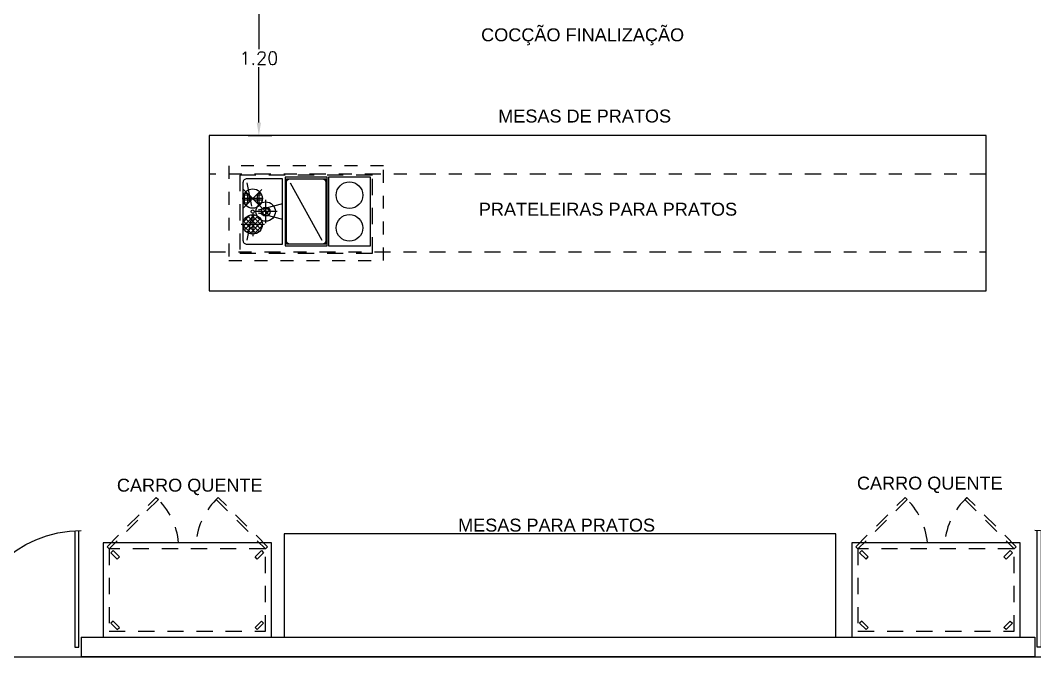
# Model space of a CAD drawing. Header units: metres. Extents: x 4708.8 to 4736.9, y 4064.2 to 4079.8.
# Drawn here: x 4722.64 to 4730.47, y 4069.91 to 4074.83 of the extents above; entities that cross this region are included whole.
import ezdxf

# ---------------------------------------------------------------- set-up
doc = ezdxf.new("R2010")
doc.units = ezdxf.units.M
doc.linetypes.add('DASHDOT', pattern=[1, 0.5, -0.25, 0, -0.25])
doc.linetypes.add('HIDDEN', pattern=[0.375, 0.25, -0.125])
doc.layers.get('Defpoints').update_dxf_attribs({"color": 255})
for name, color, linetype in [('CONTORNO', 8, 'Continuous'), ('EQ_FAB', 5, 'Continuous'), ('MUEBLESSE', 253, 'Continuous'), ('MUROS_E', 241, 'Continuous'), ('PLOM', 150, 'Continuous'), ('PLOM_G', 40, 'Continuous'), ('TXT', 6, 'Continuous')]:
    doc.layers.add(name, color=color, linetype=linetype)
doc.styles.add('NOTAS', font='simplex.shx', dxfattribs={"height": 0.1})
doc.styles.get("Standard").update_dxf_attribs({"font": 'arial.ttf'})
doc.dimstyles.new('DAVID', dxfattribs={"dimtxt": 0.1, "dimasz": 0.1, "dimexe": 0.1, "dimexo": 0.05, "dimgap": 0.02, "dimtad": 0, "dimtih": 1, "dimtoh": 1, "dimzin": 0, "dimdsep": 46, "dimtxsty": 'NOTAS', "dimcen": -0.005, "dimclrd": 256, "dimclre": 256, "dimclrt": 7, "dimadec": 0, "dimazin": 0, "dimtfac": 1, "dimtofl": 0, "dimtmove": 1, "dimatfit": 3, "dimfxl": 1, "dimtolj": 1, "dimtzin": 0, "dimarcsym": 0})

# ---------------------------------------------------------------- blocks, each defined once
blk = doc.blocks.new('PTA-90')
at = {"layer": 'MUROS_E'}
blk.add_lwpolyline([(-0.05, -0.8986), (-0.05, 0), (-0.02, 0), (-0.02, -0.8998)], dxfattribs=at)
blk.add_arc((0, 0), 0.9, 180, 270, dxfattribs=at)
blk = doc.blocks.new('*D87')
at = {"lineweight": -2, "ltscale": 0.5, "transparency": 16777216}
for p, q in [((4724.399, 4075.13), (4724.5816, 4075.13)), ((4724.4816, 4075.03), (4724.4816, 4074.6024)), ((4724.4816, 4074.0348), (4724.4816, 4074.4624)), ((4724.399, 4073.9348), (4724.5816, 4073.9348))]:
    blk.add_line(p, q, dxfattribs=at)
at = {"ltscale": 0.5, "transparency": 16777216}
for points in [[(4724.4649, 4075.03), (4724.4982, 4075.03), (4724.4816, 4075.13)], [(4724.4649, 4074.0348), (4724.4982, 4074.0348), (4724.4816, 4073.9348)]]:
    blk.add_solid(points, dxfattribs=at)
at = {"layer": 'Defpoints', "color": 0, "ltscale": 0.5, "transparency": 16777216}
for p in [(4724.349, 4075.13), (4724.349, 4073.9348), (4724.4816, 4073.9348)]:
    blk.add_point(p, dxfattribs=at)
at = {"color": 7, "ltscale": 0.5, "transparency": 16777216, "insert": (4724.4816, 4074.5324), "char_height": 0.1, "attachment_point": 5, "style": 'NOTAS'}
blk.add_mtext('\\A1;1.20', dxfattribs=at)
blk = doc.blocks.new('ca-calen')
at = {"layer": 'MUEBLESSE'}
blk.add_lwpolyline([(0.8158, -2.0741), (-0.4842, -2.0741), (-0.4842, -2.8041), (0.8158, -2.8041)], close=True, dxfattribs=at)
blk.add_lwpolyline([(0.8158, -2.0741), (-0.4842, -2.0741), (-0.4842, -2.8041), (0.8158, -2.8041)], close=True, dxfattribs=at)
at = {"layer": 'MUEBLESSE', "linetype": 'HIDDEN', "ltscale": 0.5}
for points in [[(0.7693, -2.1205), (-0.4378, -2.1205), (-0.4378, -2.7576), (0.7693, -2.7576)], [(0.7693, -2.1205), (-0.4378, -2.1205), (-0.4378, -2.7576), (0.7693, -2.7576)], [(-0.057, -3.1385), (-0.4378, -2.7576), (-0.4542, -2.774), (-0.0734, -3.1549)], [(-0.057, -3.1385), (-0.4378, -2.7576), (-0.4542, -2.774), (-0.0734, -3.1549)], [(0.3885, -3.1385), (0.7693, -2.7576), (0.7858, -2.774), (0.4049, -3.1549)], [(0.3885, -3.1385), (0.7693, -2.7576), (0.7858, -2.774), (0.4049, -3.1549)]]:
    blk.add_lwpolyline(points, close=True, dxfattribs=at)
at = {"layer": 'MUEBLESSE', "linetype": 'HIDDEN', "ltscale": 0.05}
for points in [[(-0.3585, -2.1505), (-0.4078, -2.1997), (-0.4242, -2.1833), (-0.375, -2.1341)], [(-0.3585, -2.1505), (-0.4078, -2.1997), (-0.4242, -2.1833), (-0.375, -2.1341)], [(0.6901, -2.1505), (0.7393, -2.1997), (0.7557, -2.1833), (0.7065, -2.1341)], [(0.6901, -2.1505), (0.7393, -2.1997), (0.7557, -2.1833), (0.7065, -2.1341)], [(-0.3585, -2.6948), (-0.4078, -2.744), (-0.4242, -2.7276), (-0.375, -2.6784)], [(-0.3585, -2.6948), (-0.4078, -2.744), (-0.4242, -2.7276), (-0.375, -2.6784)], [(0.6901, -2.6948), (0.7393, -2.744), (0.7557, -2.7276), (0.7065, -2.6784)], [(0.6901, -2.6948), (0.7393, -2.744), (0.7557, -2.7276), (0.7065, -2.6784)]]:
    blk.add_lwpolyline(points, close=True, dxfattribs=at)
at = {"layer": 'MUEBLESSE', "linetype": 'HIDDEN', "ltscale": 0.5}
for centre, start, end in [((-0.4378, -2.7576), 312.52959, 355.05457), ((-0.4378, -2.7576), 312.52959, 355.05457), ((0.7693, -2.7576), 184.94543, 227.47041), ((0.7693, -2.7576), 184.94543, 227.47041)]:
    blk.add_arc(centre, 0.5386, start, end, dxfattribs=at)
blk = doc.blocks.new('ENTERO')
at = {"layer": 'CONTORNO'}
for points in [[(0, -0.325), (0.53, -0.325), (0.53, 0), (0, 0)], [(0.0125, -0.01), (0.5175, -0.01), (0.5175, -0.315), (0.0125, -0.315)]]:
    blk.add_lwpolyline(points, close=True, dxfattribs=at)
blk.add_lwpolyline([(0.0425, -0.285), (0.4875, -0.04)], dxfattribs=at)
at = {"layer": 'EQ_FAB'}
blk.add_line((0.0425, -0.285), (0.4875, -0.04), dxfattribs=at)
at = {"layer": 'EQ_FAB', "color": 7}
blk.add_lwpolyline([(0.53, -0.325), (0.53, 0), (0, 0), (0, -0.325)], close=True, dxfattribs=at)
at = {"layer": 'EQ_FAB'}
blk.add_lwpolyline([(0.0425, -0.01), (0.4875, -0.01, -0.414214), (0.5175, -0.04), (0.5175, -0.285, -0.414214), (0.4875, -0.315), (0.0425, -0.315, -0.414214), (0.0125, -0.285), (0.0125, -0.04, -0.414214)], format="xyb", close=True, dxfattribs=at)
blk = doc.blocks.new('INS_OLLA')
at = {"layer": 'CONTORNO'}
blk.add_lwpolyline([(0, -0.325), (0.53, -0.325), (0.53, 0), (0, 0)], close=True, dxfattribs=at)
for centre in [(0.13875, -0.1625), (0.39125, -0.1625)]:
    blk.add_circle(centre, 0.10334, dxfattribs=at)
at = {"layer": 'EQ_FAB', "color": 7}
blk.add_lwpolyline([(0.53, -0.325), (0.53, 0), (0, 0), (0, -0.325)], close=True, dxfattribs=at)
at = {"layer": 'EQ_FAB'}
for centre in [(0.13875, -0.1625), (0.39125, -0.1625)]:
    blk.add_circle(centre, 0.10334, dxfattribs=at)
blk = doc.blocks.new('*X57')
at = {"color": 0}
for p, q in [((12.473, 9.9423), (12.4387, 9.9766)), ((12.4406, 9.9658), (12.4852, 10.0103)), ((12.4983, 9.9524), (12.4488, 10.0019)), ((12.4568, 9.9466), (12.5044, 9.9941)), ((12.5087, 9.9773), (12.4737, 10.0123)), ((12.4956, 9.95), (12.5009, 9.9554))]:
    blk.add_line(p, q, dxfattribs=at)
blk = doc.blocks.new('DRN_P')
at = {"layer": 'PLOM'}
for p, q in [((0, -0.09), (0, 0.09)), ((-0.09, 0), (0.09, 0))]:
    blk.add_line(p, q, dxfattribs=at)
for radius in [0.075, 0.035]:
    blk.add_circle((0, 0), radius, dxfattribs=at)
blk.add_blockref('*X57', (-12.4737, -9.9773), dxfattribs=at)
blk = doc.blocks.new('*X60')
at = {"color": 0}
for p, q in [((15.8724, 8.1625), (15.9459, 8.1625)), ((15.8732, 8.175), (15.9363, 8.175)), ((15.8816, 8.2), (15.9113, 8.2)), ((15.8902, 8.2125), (15.8988, 8.2125)), ((15.9488, 8.1625), (16.0223, 8.1625)), ((15.9584, 8.175), (16.0215, 8.175)), ((15.9834, 8.2), (16.0131, 8.2)), ((15.9959, 8.2125), (16.0045, 8.2125)), ((15.8772, 8.1375), (15.9209, 8.1375)), ((15.8833, 8.125), (15.9084, 8.125)), ((15.9738, 8.1375), (16.0175, 8.1375)), ((15.9863, 8.125), (16.0114, 8.125))]:
    blk.add_line(p, q, dxfattribs=at)
blk = doc.blocks.new('*X59')
at = {"color": 0}
for p, q in [((15.875, 8.1442), (15.875, 8.1837)), ((15.9, 8.1166), (15.9, 8.2113)), ((15.9125, 8.1291), (15.9125, 8.1988)), ((15.9375, 8.1541), (15.9375, 8.1738)), ((15.95, 8.1613), (15.95, 8.1666)), ((15.975, 8.1363), (15.975, 8.1916)), ((15.9875, 8.1238), (15.9875, 8.2041)), ((16.0125, 8.1268), (16.0125, 8.2011))]:
    blk.add_line(p, q, dxfattribs=at)
blk = doc.blocks.new('GAS_P')
at = {"layer": 'PLOM_G'}
for p, q in [((0.0704, -0.0704), (-0.0704, 0.0704)), ((-0.0704, -0.0704), (0.0704, 0.0704)), ((0, 0), (0.053, -0.053))]:
    blk.add_line(p, q, dxfattribs=at)
blk.add_circle((0, 0), 0.075, dxfattribs=at)
for name in ['*X60', '*X59']:
    blk.add_blockref(name, (-15.9473, -8.164), dxfattribs=at)
blk = doc.blocks.new('*X62')
at = {"color": 0}
for p, q in [((12.2492, 9.9865), (12.3145, 10.0517)), ((12.2523, 9.9542), (12.3468, 10.0487)), ((12.2646, 9.9311), (12.3699, 10.0364)), ((12.3807, 9.9285), (12.2749, 10.0343)), ((12.3938, 9.9508), (12.2971, 10.0474)), ((12.3986, 9.9814), (12.3277, 10.0522)), ((12.3353, 9.9032), (12.2496, 9.9889)), ((12.3614, 9.9125), (12.2588, 10.015)), ((12.2831, 9.9143), (12.3867, 10.0179)), ((12.3081, 9.9039), (12.397, 9.9929)), ((12.3449, 9.9054), (12.3956, 9.9561)), ((12.2952, 9.9079), (12.2543, 9.9489))]:
    blk.add_line(p, q, dxfattribs=at)
blk = doc.blocks.new('AC_P')
at = {"layer": 'PLOM'}
for p, q in [((0, -0.09), (0, 0.09)), ((-0.09, 0), (0.09, 0))]:
    blk.add_line(p, q, dxfattribs=at)
blk.add_circle((0, 0), 0.075, dxfattribs=at)
blk.add_blockref('*X62', (-12.3237, -9.9773), dxfattribs=at)
blk = doc.blocks.new('B_M_G_3_A')
at = {"layer": 'MUEBLESSE'}
for p, q in [((0.4209, 0.3942), (0.4575, 0.575)), ((0.3713, 0.363), (0.1825, 0.4113)), ((0.1825, 0.2937), (0.3713, 0.342)), ((0.4575, 0.13), (0.4209, 0.3108))]:
    blk.add_line(p, q, dxfattribs=at)
at = {"layer": 'MUEBLESSE', "linetype": 'HIDDEN', "ltscale": 0.254}
blk.add_lwpolyline([(0.5975, 0), (0.5975, 0.73), (-0.5975, 0.73), (-0.5975, 0)], close=True, dxfattribs=at)
at = {"layer": 'MUEBLESSE', "linetype": 'HIDDEN', "ltscale": 0.5}
blk.add_lwpolyline([(-0.5125, 0.675), (-0.5125, 0.071), (0.5125, 0.071), (0.5125, 0.675)], close=True, dxfattribs=at)
at = {"layer": 'MUEBLESSE'}
blk.add_lwpolyline([(0.1825, 0.1), (0.4575, 0.1, 0.414214), (0.4875, 0.13), (0.4875, 0.575, 0.414214), (0.4575, 0.605), (0.1825, 0.605)], format="xyb", close=True, dxfattribs=at)
blk.add_lwpolyline([(0.1825, 0.1), (0.4575, 0.1, 0.414214), (0.4875, 0.13), (0.4875, 0.575, 0.414214), (0.4575, 0.605), (0.1825, 0.605)], format="xyb", close=True, dxfattribs=at)
blk.add_circle((0.4125, 0.3525), 0.0125, dxfattribs=at)
for name, p, rotation in [('INS_OLLA', (-0.1725, 0.6175), 270), ('ENTERO', (-0.1625, 0.0875), 90)]:
    blk.add_blockref(name, p, dxfattribs=dict(at, rotation=rotation))
for name, p in [('AC_P', (0.4125, 0.4525)), ('DRN_P', (0.3125, 0.3525)), ('GAS_P', (0.4125, 0.2525))]:
    blk.add_blockref(name, p, dxfattribs=at)

msp = doc.modelspace()

# ---------------------------------------------------------------- linework, layer by layer
at = {"ltscale": 0.5}
for p, q in [((4723.1102, 4070.0572), (4723.1102, 4069.9072)), ((4730.4746, 4070.0572), (4730.4746, 4069.9072)), ((4718.1602, 4069.9072), (4736.9071, 4069.9072)), ((4730.4746, 4069.9072), (4723.1102, 4069.9072))]:
    msp.add_line(p, q, dxfattribs=at)
for points in [[(4723.1102, 4070.0572), (4730.4746, 4070.0572)], [(4723.1102, 4069.9072), (4730.4746, 4069.9072)], [(4723.1102, 4069.9072), (4730.4746, 4069.9072)]]:
    msp.add_lwpolyline(points, dxfattribs=at)
at = {"layer": 'MUEBLESSE', "ltscale": 0.5}
for points in [[(4724.099, 4073.9348), (4724.099, 4072.7348), (4730.099, 4072.7348), (4730.099, 4073.9348)], [(4724.6784, 4070.8572), (4724.6784, 4070.0572), (4728.939, 4070.0572), (4728.939, 4070.8572)]]:
    msp.add_lwpolyline(points, close=True, dxfattribs=at)
at = {"layer": 'MUEBLESSE', "color": 7, "linetype": 'DASHDOT', "ltscale": 0.25}
msp.add_lwpolyline([(4724.099, 4073.3348), (4724.099, 4073.0348), (4730.099, 4073.0348), (4730.099, 4073.6348), (4724.099, 4073.6348)], close=True, dxfattribs=at)

# ---------------------------------------------------------------- block references
at = {"ltscale": 0.5, "rotation": 180}
for name, p in [('B_M_G_3_A', (4724.8465, 4073.6998)), ('ca-calen', (4724.0945, 4067.9832)), ('ca-calen', (4729.8781, 4067.9832)), ('PTA-90', (4730.4746, 4069.9822))]:
    msp.add_blockref(name, p, dxfattribs=at)
at = {"ltscale": 0.5, "xscale": -1, "rotation": 180}
msp.add_blockref('PTA-90', (4723.1102, 4069.9822), dxfattribs=at)

# ---------------------------------------------------------------- texts
at = {"layer": 'TXT', "ltscale": 0.5}
for s, p in [('COCÇÃO FINALIZAÇÃO', (4726.1986, 4074.6628)), ('MESAS DE PRATOS', (4726.3307, 4074.0352)), ('PRATELEIRAS PARA PRATOS', (4726.1809, 4073.3153)), ('CARRO QUENTE', (4723.3851, 4071.1827)), ('CARRO QUENTE', (4729.1014, 4071.1987)), ('MESAS PARA PRATOS', (4726.0209, 4070.8741))]:
    msp.add_text(s, height=0.1, dxfattribs=at).set_placement(p)

# ---------------------------------------------------------------- dimensions: what is measured, and where the dimension line sits
at = {"ltscale": 0.5}
dim = msp.add_linear_dim(base=(4724.4816, 4073.9348), p1=(4724.349, 4075.13), p2=(4724.349, 4073.9348), angle=90, dimstyle='DAVID', dxfattribs=at)
dim.commit()
dim.dimension.update_dxf_attribs({"geometry": '*D87', "text_midpoint": (4724.4816, 4074.5324)})

doc.saveas('drawing.dxf')
